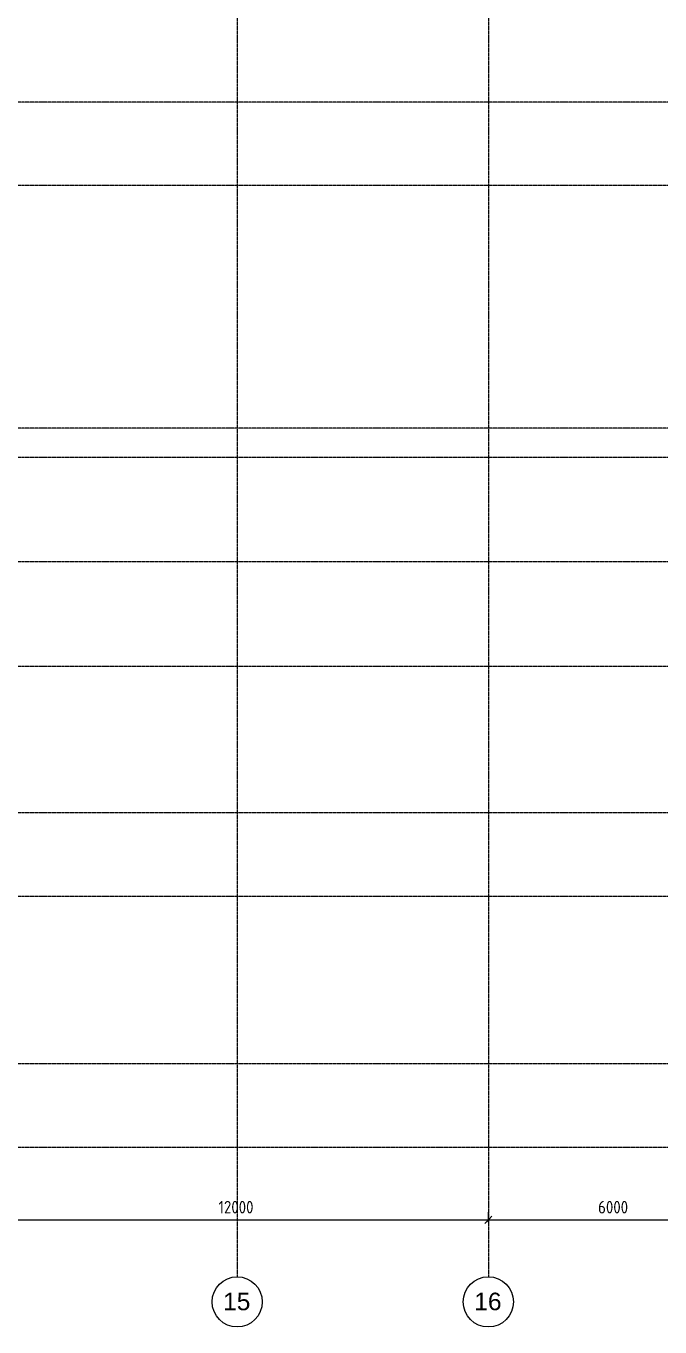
# Model space of a CAD drawing. Header units: millimetres. Extents: x -4730 to 98194, y -4296 to 93388.
# Drawn here: x 60956 to 76099, y -4296 to 26817 of the extents above; entities that cross this region are included whole.
import ezdxf

# ---------------------------------------------------------------- set-up
doc = ezdxf.new("R2010")
doc.units = ezdxf.units.MM
doc.linetypes.add('Линия сетки', pattern=[22.225, 12.7, -3.175, 3.175, -3.175])
for name, color, linetype, lineweight in [('Оси', 7, 'Continuous', 9), ('Размеры', 7, 'Continuous', 9), ('Размеры-120', 7, 'Continuous', 9)]:
    doc.layers.add(name, color=color, linetype=linetype, lineweight=lineweight)
doc.styles.add('Arial_1', font='arial.ttf', dxfattribs={"height": 420})
doc.styles.add('GOST Common_1', font='GOST_Common.ttf', dxfattribs={"width": 0.9, "height": 300})
doc.dimstyles.new('ADSK_Проверочный', dxfattribs={"dimscale": 304.8, "dimtxt": 301.714499, "dimasz": 0.556693, "dimexe": 0.590551, "dimexo": 0.590551, "dimgap": 0.19685, "dimtad": 1, "dimdec": 3, "dimrnd": 0.001, "dimdsep": 46, "dimtxsty": 'GOST Common_1', "dimblk1": 'OBLIQUE', "dimblk2": 'OBLIQUE', "dimsah": 1, "dimcen": 0.09, "dimazin": 0, "dimtfac": 1, "dimtdec": 4, "dimtix": 1, "dimtmove": 0, "dimatfit": 3, "dimfxl": 1, "dimtvp": 1, "dimtolj": 1, "dimtzin": 0, "dimarcsym": 2})

# ---------------------------------------------------------------- blocks, each defined once
blk = doc.blocks.new('Ось сетки - Заголовок сетки - Окружность 5 мм-1145995-3-й этаж')
at = {"layer": 'Оси'}
blk.add_circle((0, 0), 5, dxfattribs=at)
blk = doc.blocks.new('DIMBLOCK15-3-й этаж')
at = {"layer": 'Размеры-120'}
for p, q in [((60000, -1793), (60000, -1553)), ((72000, -1793), (72000, -1553)), ((60000, -1733), (59915, -1818)), ((60000, -1733), (60085, -1648)), ((60000, -1733), (72000, -1733)), ((60000, -1733), (60000, -1793)), ((72000, -1733), (71915, -1818)), ((72000, -1733), (72085, -1648)), ((72000, -1733), (72000, -1793))]:
    blk.add_line(p, q, dxfattribs=at)
at = {"layer": 'Размеры-120', "color": 0, "insert": (65555, -1281), "char_height": 300, "width": 1067.76, "attachment_point": 1, "line_spacing_factor": 1.022761, "style": 'GOST Common_1'}
blk.add_mtext('12000', dxfattribs=at)
blk = doc.blocks.new('_Oblique')
at = {"color": 0, "linetype": 'ByBlock', "lineweight": -2}
blk.add_line((-0.5, -0.5), (0.5, 0.5), dxfattribs=at)
blk = doc.blocks.new('DIMBLOCK16-3-й этаж')
at = {"layer": 'Размеры-120'}
for p, q in [((72000, -1793), (72000, -1553)), ((78000, -1793), (78000, -1553)), ((72000, -1733), (71915, -1818)), ((72000, -1733), (72085, -1648)), ((72000, -1733), (78000, -1733)), ((72000, -1733), (72000, -1793)), ((78000, -1733), (77915, -1818)), ((78000, -1733), (78085, -1648)), ((78000, -1733), (78000, -1793))]:
    blk.add_line(p, q, dxfattribs=at)
at = {"layer": 'Размеры-120', "color": 0, "insert": (74622, -1281), "char_height": 300, "width": 908.21, "attachment_point": 1, "line_spacing_factor": 1.022761, "style": 'GOST Common_1'}
blk.add_mtext('6000', dxfattribs=at)

msp = doc.modelspace()

# ---------------------------------------------------------------- linework, layer by layer
at = {"layer": 'Оси', "linetype": 'Линия сетки'}
for p, q in [((66000, 93388.3703), (66000, -3096.3487)), ((72000, 93388.3703), (72000, -3096.3487)), ((98194.2682, 25000), (-3530.0173, 25000)), ((98194.2682, 23000), (-3530.0173, 23000)), ((98194.2682, 17200), (-3530.0173, 17200)), ((98194.2682, 16500), (-3530.0173, 16500)), ((98194.2682, 14000), (-3530.0173, 14000)), ((98194.2682, 11500), (-3530.0173, 11500)), ((98194.2682, 8000), (-3530.0173, 8000)), ((98194.2682, 6000), (-3530.0173, 6000)), ((98194.2682, 2000), (-3530.0173, 2000)), ((98194.2682, 0), (-3530.0173, 0))]:
    msp.add_line(p, q, dxfattribs=at)

# ---------------------------------------------------------------- block references
at = {"layer": 'Оси', "xscale": 120, "yscale": 120, "zscale": 120, "rotation": 180}
for p in [(66000, -3696.3487), (72000, -3696.3487)]:
    msp.add_blockref('Ось сетки - Заголовок сетки - Окружность 5 мм-1145995-3-й этаж', p, dxfattribs=at)

# ---------------------------------------------------------------- texts
at = {"layer": 'Оси', "char_height": 420, "width": 808.101, "attachment_point": 1, "style": 'Arial_1'}
for s, insert in [('15', (65662.9465, -3475.6658)), ('16', (71662.9465, -3475.6658))]:
    msp.add_mtext(s, dxfattribs=dict(at, insert=insert))

# ---------------------------------------------------------------- dimensions: what is measured, and where the dimension line sits
at = {"layer": 'Размеры'}
for base, p1, p2, override, picture, middle in [((72000, -1733.0054), (60000, -1613.0235), (72000, -1613.0235), {"dimpost": '<>', "dimfxl": 12000}, 'DIMBLOCK15-3-й этаж', (66000, -1523.0054)), ((78000, -1733.0054), (72000, -1613.0235), (78000, -1613.0235), {"dimpost": '<>', "dimfxl": 6000}, 'DIMBLOCK16-3-й этаж', (75000, -1523.0054))]:
    dim = msp.add_linear_dim(base=base, p1=p1, p2=p2, dimstyle='ADSK_Проверочный', override=override, dxfattribs=at)
    dim.commit()
    dim.dimension.update_dxf_attribs({"geometry": picture, "text_midpoint": middle})

doc.saveas('drawing.dxf')
